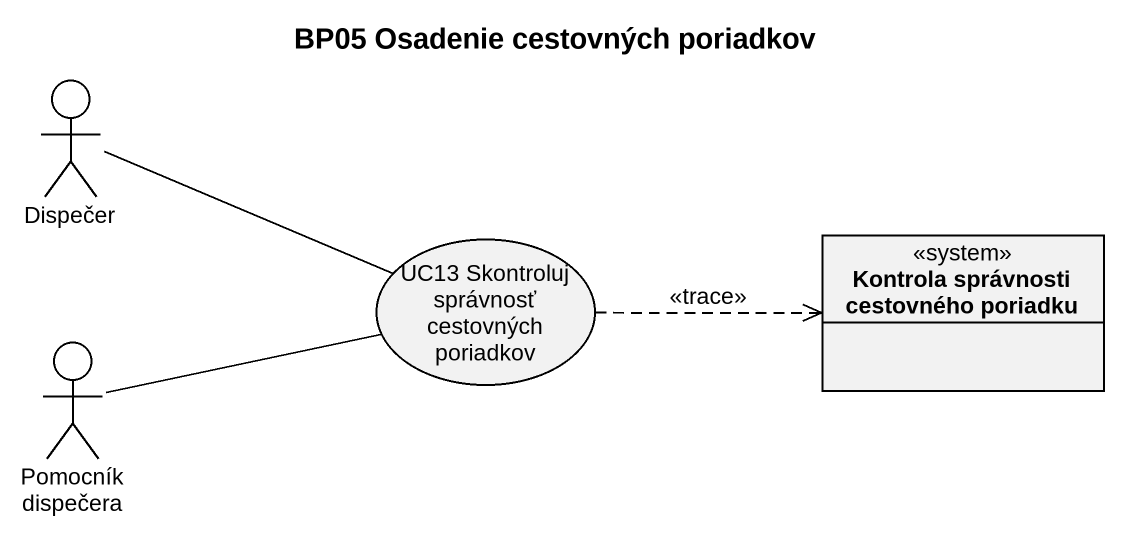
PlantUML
@startuml
title BP05 Osadenie cestovných poriadkov
allowmixing
hide circle
hide empty members
actor Dispečer
usecase "UC13 Skontroluj správnosť cestovných poriadkov" as UC13_Skontroluj_správnosť
class "Kontrola správnosti cestovného poriadku" as Kontrola_správnosti <<system>>
actor "Pomocník dispečera" as Pomocník_dispečera
Dispečer -right- UC13_Skontroluj_správnosť
UC13_Skontroluj_správnosť .right.> Kontrola_správnosti : <<trace>>
Pomocník_dispečera -right- UC13_Skontroluj_správnosť
@enduml
